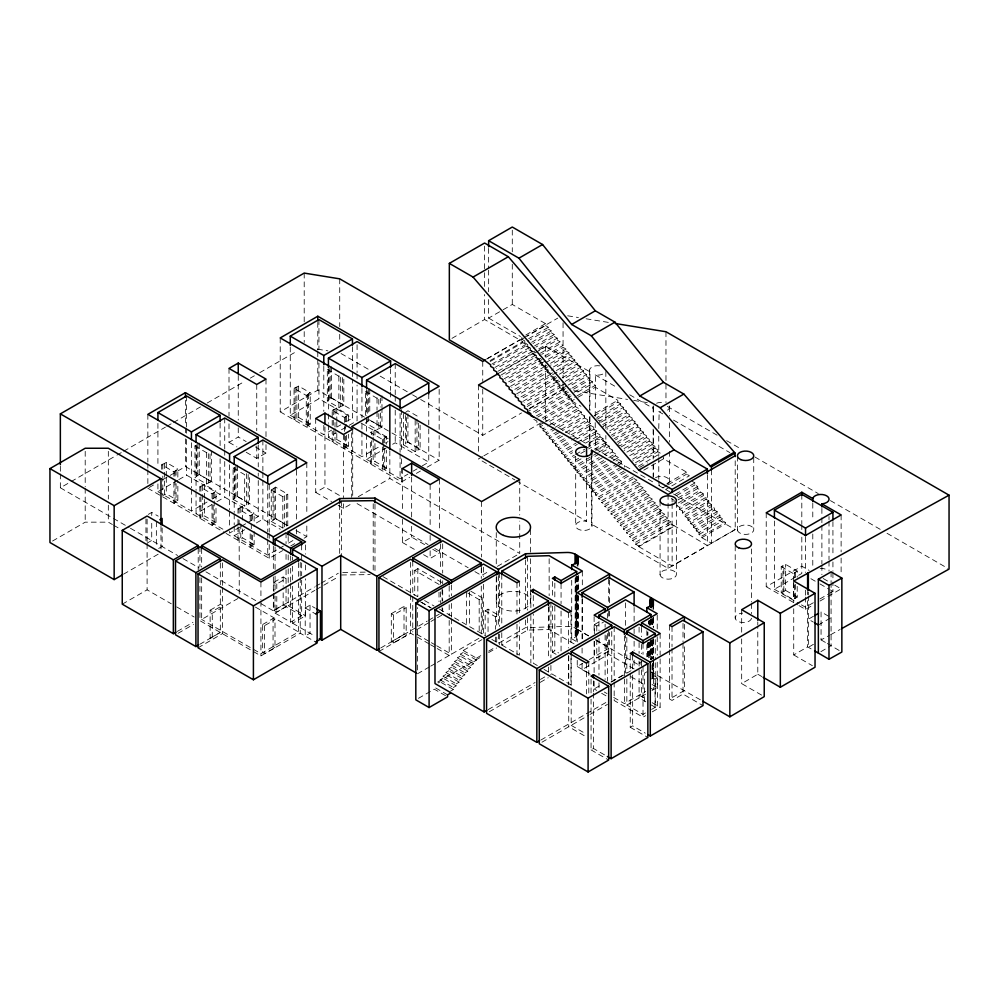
<?xml version="1.0" encoding="UTF-8"?>
<svg xmlns="http://www.w3.org/2000/svg" width="999" height="999" viewBox="0 0 999 999"><rect width="100%" height="100%" fill="white"/><g stroke="black" fill="none" stroke-linecap="round" stroke-linejoin="round"><path stroke-width="0.75" stroke-dasharray="5 3.75" d="M652.235 711.862L660.127 707.304L660.127 656.555M797.202 586.376L797.202 597.102L793.418 599.65L781.23 592.607L781.23 566.57L785.639 564.398L797.202 571.066L797.202 577.197M781.23 592.607L782.929 591.982L782.929 565.958M783.84 591.458L783.84 565.434M782.929 591.982L785.639 590.421L785.639 564.398M653.408 675.961L651.748 679.108M571.703 580.319L571.703 638.761C576.773 638.049 581.256 630.806 575.162 628.084A10.627 6.131 0 0 0 567.182 626.398L525.549 627.647L498.451 643.294L489.348 637.936M161.701 469.268L161.701 464.785L173.901 471.828L177.847 469.168L177.847 482.617M196.753 444.917L194.967 445.941L194.967 477.31L199.263 474.463L211.463 481.506L211.463 451.635M173.901 482.28L173.901 503.196L177.847 500.536L177.847 484.115M306.256 395.404L310.214 392.757L310.214 424.125L306.256 426.773L306.256 395.404L294.056 388.361L294.056 419.73L298.651 417.445L310.214 424.125M199.85 491.283L199.85 486.8L212.038 493.856L215.996 491.196L215.996 500.162M329.108 399.862L329.108 368.494L327.322 369.53L327.322 400.899L331.618 398.039L343.818 405.082L343.818 373.726M234.902 498.301L234.902 466.933L233.104 467.969L233.104 499.338L237.412 496.478L249.613 503.533L249.613 472.165M212.038 504.308L212.038 525.212L215.996 522.564L215.996 506.131M332.205 425.324L332.205 410.389L344.405 417.432L348.351 414.785L348.351 423.738M273.052 488.961L275.562 487.137L287.762 494.18L287.762 525.549L275.562 518.506L271.253 521.366L271.253 489.997L273.052 488.961L273.052 520.329M237.987 513.311L237.987 508.828L250.187 515.871L254.146 513.224L254.146 526.66M381.968 427.11L377.023 429.595L365.472 422.927L369.767 420.067L381.968 427.11L381.968 409.19M344.405 426.398L344.405 448.801L348.351 446.153L348.351 434.203M250.187 533.803L250.187 547.24L254.146 544.592L254.146 528.159M405.407 412.55L407.917 410.726L420.117 417.769M386.501 436.8L374.95 430.132L370.354 432.417L382.542 439.46L386.501 436.8L386.501 444.268M403.608 413.574L403.608 444.942L407.917 442.095L420.117 449.138L420.117 425.237M382.542 446.928L382.542 470.829L386.501 468.169L386.501 450.249M793.418 581.268L793.418 573.613L797.202 571.066M761.575 695.092L741.67 683.616L757.791 674.225L757.791 626.485M60.352 473.938L60.352 487.799L69.78 482.355M71.129 481.568L115.584 455.906M116.933 455.132L122.328 452.01M123.676 451.236L165.434 427.122M166.783 426.348L172.178 423.239M173.514 422.465L200.462 406.905M207.205 403.009L244.917 381.231M250.312 378.122L254.358 375.786M259.74 372.677L297.465 350.899M161.701 464.785L166.296 462.5L177.847 469.168M294.056 388.361L298.651 386.089L310.214 392.757M52.56 541.021L85.202 522.165L108.329 522.165L112.375 524.512M194.967 445.941L206.518 452.622L208.316 451.585L208.316 482.954L206.518 483.991L194.967 477.31M327.322 369.53L338.873 376.198L340.671 375.174L340.671 406.543L338.873 407.567L327.322 400.899M149.201 487.487L154.57 484.39M162.612 479.745L185.427 466.57L287.924 525.749M280.22 337.924L280.22 411.85L317.782 390.159L367.682 418.968M229.008 423.863L229.008 442.345L238.249 437.013L246.179 441.583M157.917 483.941L157.917 491.695L177.46 480.407M178.759 479.657L186.576 475.149L220.105 494.505L220.105 458.803M290.272 346.99L290.272 415.284L318.943 398.726L352.46 418.082L352.46 379.283M162.8 476.098L162.8 495.516L166.296 493.868L177.847 500.536M451.948 338.361L484.59 319.518L484.59 294.543M148.264 514.423L151.723 512.425L158.229 516.171M488.636 299.525L488.636 318.107L501.785 310.527M503.096 309.765L512.287 304.458L545.504 323.639L545.504 325.574L527.11 336.188M199.85 486.8L204.445 484.527L215.996 491.196M332.205 410.389L336.8 408.104L348.351 414.785M365.472 415.459L365.472 391.558L367.257 390.522L367.257 417.407M208.316 482.954L211.463 481.506M340.671 406.543L343.818 405.082M246.179 452.26L256.743 458.366L265.996 453.022L265.996 443.781M365.472 391.558L377.023 398.226L378.821 397.19L378.821 407.654M157.917 491.695L191.433 511.051L207.068 502.022M212.287 499.013L220.105 494.505M290.272 415.284L323.788 434.64L331.618 430.119M336.825 427.11L340.734 424.85M345.941 421.84L352.46 418.082M196.054 491.995L196.054 513.723L211.701 504.695M216.908 501.685L224.725 497.165L258.254 516.52L258.254 477.722M328.421 424.887L328.421 437.3L336.238 432.792M341.446 429.782L347.964 426.024M349.263 425.262L357.08 420.754L357.08 385.052M147.103 543.119L151.723 540.447L151.723 521.765M215.996 522.564L204.445 515.896L199.85 518.169L199.85 497.265M348.351 446.153L336.8 439.473L332.205 441.758L332.205 431.306M525.799 335.015L545.504 323.639M487.062 358.629L519.705 339.91M158.666 548.463L162.138 546.453L162.138 526.211M486.75 359.103L522.902 338.236M524.238 337.462L557.704 318.144M521.853 337.287L521.853 339.223L525.799 336.95M490.147 360.539L522.789 341.683L484.59 319.518M528.733 338.649L548.439 327.26L548.439 329.208L530.044 339.822M490.147 361.538L522.789 342.682L525.886 344.468L525.886 346.016L493.231 364.872M123.526 574.188L158.304 554.108M521.853 339.223L524.787 340.921L524.787 342.857L528.733 340.584M237.987 508.828L242.582 506.543L254.146 513.224M233.104 499.338L244.668 506.006L249.613 503.533M491.933 364.073L525.886 344.468M531.655 342.27L551.373 330.894L551.373 332.829L532.966 343.456M524.787 342.857L527.722 344.555L527.722 346.491L531.655 344.218M495.017 367.407L528.971 347.802L528.971 349.8L496.328 368.656M534.59 345.904L554.295 334.528L554.295 336.463L535.901 347.09M527.722 346.491L530.644 348.176L530.644 350.125L534.59 347.839M498.101 371.191L532.055 351.586L532.055 353.584L499.413 372.44M530.644 350.125L533.578 351.81L537.512 349.538M538.836 348.776L557.23 338.162L557.23 340.097L533.578 353.746L533.578 351.81M271.253 489.997L282.817 496.665L287.762 494.18M499.987 372.602L537.574 350.911M538.911 350.137L545.629 346.253L589.959 371.853L589.959 410.352M501.186 374.975L535.139 355.369L535.139 357.367L502.497 376.223M540.447 353.159L560.152 341.783L560.152 343.731L541.758 354.345M240.01 527.06L229.583 533.079L229.583 528.421M241.308 526.298L246.528 523.289M247.827 522.539L258.254 516.52M328.421 437.3L361.938 456.655L380.182 446.128M385.402 443.119L387.999 441.608M533.578 353.746L536.5 355.444L536.5 357.38L540.447 355.107M504.27 378.758L538.224 359.153L538.224 361.151L505.581 380.007M536.5 357.38L539.435 359.066L543.369 356.793M544.692 356.031L563.086 345.417L560.152 343.731M234.203 526.436L234.203 535.739L244.63 529.72M256.356 522.952L262.874 519.193L280.307 529.258M366.558 434.49L366.558 459.328L386.113 448.039M392.632 444.28L395.229 442.782L428.758 462.137L428.758 426.436M539.435 359.066L539.435 361.014L544.692 357.979M546.003 357.217L563.086 347.352L566.008 349.051L566.008 350.986L542.357 364.635L542.357 362.699L566.008 349.051M122.253 604.183L147.103 589.835L171.304 603.808M315.696 418.481L315.696 492.395L324.95 487.062L342.12 496.978M508.666 381.78L541.308 362.937L541.308 364.935L508.666 383.791M386.501 468.169L374.95 461.501L370.354 463.786L370.354 439.885M237.987 526.76L237.987 540.197L242.582 537.912L254.146 544.592M510.452 386.326L544.405 366.72L544.405 368.718L511.75 387.575M542.357 364.635L545.292 366.333L549.238 364.061M550.549 363.299L568.943 352.672L568.943 354.62L550.549 365.234M545.292 366.333L545.292 368.269L549.238 365.996M553.471 366.933L571.865 356.306L571.865 358.241L554.795 368.107M514.835 389.348L547.489 370.504L547.489 372.502L514.835 391.358M545.292 368.269L548.214 369.967L548.214 371.903L553.471 368.868M271.253 521.366L282.817 528.034L286.313 526.386L286.313 495.017M403.608 444.942L415.172 451.623L420.117 449.138M548.214 371.903L551.148 373.589L555.094 371.316M556.406 370.554L574.8 359.94L574.8 361.875L551.148 375.537L551.148 373.589M516.62 393.893L550.574 374.288L550.574 376.286L517.932 395.142M551.148 375.537L554.083 377.222L558.016 374.95M559.34 374.188L577.734 363.561L577.734 365.509L560.651 375.374M521.016 396.915L553.658 378.072L553.658 380.082L521.016 398.926M554.083 377.222L554.083 379.158L559.34 376.123M554.083 379.158L557.005 380.856L560.951 378.571M562.262 377.822L580.656 367.195L580.656 369.131L563.573 378.996M522.789 401.461L556.743 381.855L556.743 383.866L524.1 402.709M358.266 496.703L389.835 478.471L519.73 553.471L519.73 521.128M557.005 380.856L557.005 382.792L562.262 379.757M338.162 505.369L343.444 508.416L352.697 503.084M527.185 406.493L559.827 387.649L559.939 384.478L563.873 382.205M565.197 381.443L583.591 370.829L583.591 372.764L566.508 382.629M527.185 404.495L559.827 385.639L556.743 383.866M234.203 535.739L267.732 555.094L278.159 549.075M279.458 548.326L283.366 546.066M288.574 543.056L293.793 540.047M366.558 459.328L400.087 478.683L407.904 474.163M413.124 471.153L417.033 468.906M422.24 465.896L428.758 462.137M565.197 383.391L559.939 386.426L562.862 388.112L566.808 385.839M568.119 385.077L586.513 374.463L586.513 376.398L570.754 385.502M226.074 533.429L269.231 558.341L282.655 550.586M290.697 545.941L294.73 543.618M304.121 538.199L306.805 536.65L306.805 524.325M280.22 411.85L401.586 481.918L409.64 477.272M416.346 473.401L420.379 471.078M427.085 467.207L439.16 460.227L439.16 435.589M420.666 399.5L482.742 435.339L521.553 412.924M529.595 408.291L563.061 388.973L566.133 389.46M528.971 409.028L562.924 389.423L562.924 391.433L528.971 411.026M562.862 388.112L562.862 390.047L565.496 388.536M562.862 390.047L565.796 391.745L571.053 388.711M572.365 387.949L589.447 378.084L589.447 380.032L572.365 389.885M533.354 412.063L566.008 393.206L566.008 395.217L533.354 414.061M565.796 391.745L565.796 393.681L571.053 390.646M565.796 393.681L568.718 395.379L572.664 393.094M573.975 392.345L592.37 381.718L592.37 383.653L575.299 393.519M536.451 415.846L573.975 394.28M537.749 417.095L569.093 399.001L572.177 400.774L572.177 402.784L543.444 419.368M568.718 395.379L568.718 397.315L571.653 399.001L575.599 396.728M576.91 395.966L595.304 385.352L592.37 383.653M571.653 399.001L571.653 400.949L576.91 397.914M578.221 397.152L595.304 387.287L617.807 400.287L617.807 402.172L594.155 415.834L594.155 413.936L617.807 400.287M542.145 418.119L572.177 400.774M210.127 610.202L220.329 604.32L222.477 605.556L212.275 611.45L210.127 610.202L210.127 638.236L212.275 639.472L212.275 611.45M177.273 631.418L192.969 622.352M482.542 456.605L478.509 458.928L514.985 479.982M483.878 455.831L542.944 421.728M201.661 577.859L201.661 619.442L237.899 598.526M178.072 633.304L193.506 624.387M533.828 419.355L536.925 421.128L536.925 423.139L540.009 424.912L543.931 422.652M545.229 421.903L575.262 404.558L575.262 406.568L547.839 422.402M540.009 424.912L540.009 426.923L542.619 425.412M273.913 582.292L283.167 576.96L286.051 578.621L276.798 583.965L273.913 582.292L273.913 591.633M540.009 426.923L543.094 428.696L548.314 425.686M549.625 424.937L578.346 408.341L578.346 410.352L553.546 424.675M543.094 428.696L543.094 430.706L547.015 428.446M543.094 430.706L546.178 432.492L554.02 427.959M555.319 427.21L581.43 412.125L581.43 414.135L556.63 428.459M546.178 432.492L546.178 434.49L555.319 429.208M546.178 434.49L549.263 436.276L559.715 430.244M561.013 429.483L584.527 415.921L584.527 417.919L562.325 430.731M549.263 436.276L549.263 438.274L561.013 431.493M549.263 438.274L552.347 440.059L560.189 435.527M565.409 432.517L587.612 419.705L587.612 421.703L566.72 433.766M210.127 638.236L220.329 632.355M199.75 644.33L220.329 632.454L220.329 586.251M552.347 440.059L552.347 442.058L565.409 434.515M198.039 647.802L222.477 633.591M598.326 418.606L620.666 405.719L620.666 403.821L597.015 417.482L597.015 419.368M552.347 442.058L555.444 443.843L565.884 437.812M571.103 434.79L590.696 423.489L590.696 425.487L572.415 436.039M555.444 443.843L555.444 445.841L571.103 436.788M597.964 419.917L599.875 421.016L623.526 407.367L623.526 409.253L601.186 422.152M273.913 593.194L273.913 610.327L283.167 604.982L283.167 587.862M261.201 603.758L273.339 610.764L314.46 587.025M315.784 586.251L319.767 583.953M321.091 583.191L338.336 573.226M555.444 445.841L558.528 447.627L570.279 440.834M571.578 440.084L593.781 427.272L593.781 429.27L576.81 439.073M273.913 610.327L276.798 611.987L286.051 606.655M275.075 596.153L275.075 613.099L286.051 606.755L286.051 586.413M558.528 447.627L558.528 449.625L571.578 442.082M288.199 588.823L288.199 605.756L314.86 590.359M316.196 589.597L338.861 576.51M602.722 424.55L626.373 410.901L626.373 412.787L602.722 426.448L605.581 428.096L629.233 414.435L629.233 416.333L606.893 429.233M402.397 519.355L402.397 542.457L411.65 537.112L426.173 545.504M558.528 449.625L561.613 451.411L575.973 443.119M577.285 442.357L596.865 431.056L596.865 433.054L578.583 443.606M262.662 624.512L273.064 618.506L275 619.63L275 647.664L264.598 653.671L262.662 652.547L262.662 624.512L264.598 625.636L275 619.63M561.613 451.411L561.613 453.409L577.285 444.368M561.613 453.409L564.697 455.194L572.527 450.661M585.589 443.131L599.949 434.84L599.949 436.838L586.9 444.38M609.752 430.881L632.092 417.982L632.092 419.867L609.752 432.767M564.697 455.194L564.697 457.192L572.527 452.672M310.04 605.169L310.04 633.191L305.219 635.976L305.219 607.954L310.04 605.169L315.247 608.166M564.697 457.192L567.782 458.978L574.313 455.207M575.624 454.458L584.765 449.175M586.063 448.426L603.046 438.623L603.046 440.621L588.673 448.913M611.301 435.177L634.952 421.516L634.952 423.414L612.612 436.301M567.782 458.978L567.782 460.976L575.624 456.456M580.844 453.434L587.375 449.675M275.075 613.099L290.672 622.102L301.661 615.771L301.661 577.272M292.62 586.276L292.62 623.226L305.544 615.771L305.544 578.808M567.782 460.976L570.866 462.762L578.708 458.241M594.38 449.188L606.131 442.407L606.131 444.405L595.679 450.437M614.148 438.711L637.799 425.062L637.799 426.948L615.471 439.847M570.866 462.762L570.866 464.76L582.629 457.979M570.866 464.76L573.963 466.545L597.464 452.972M598.763 452.222L609.215 446.191L609.215 448.189L600.074 453.471M617.007 442.257L640.659 428.596L640.659 430.494L618.319 443.381M573.963 466.545L573.963 468.543L598.763 454.22M573.963 468.543L577.047 470.329L599.238 457.517M604.47 454.495L612.3 449.975L612.3 451.973L605.769 455.744M621.178 446.928L643.518 434.028L643.518 432.142L619.867 445.791L617.007 444.143M298.489 582.679L298.489 631.955L260.926 653.646L201.661 619.442M577.047 470.329L577.047 472.327L604.47 456.493M199.937 577.559L199.937 620.679L260.926 655.893L300.224 633.204L315.622 641.982M423.539 554.657L430.144 558.466L439.385 553.134L439.385 545.429M624.038 448.576L646.365 435.676L646.365 437.574L624.038 450.462M577.047 472.327L580.132 474.113L603.633 460.539M608.853 457.53L615.384 453.758L615.384 455.756L611.475 458.017M414.735 570.404L417.832 568.618L442.107 582.629L439.011 584.415L414.735 570.404L414.735 595.317M580.132 474.113L580.132 476.111L606.243 461.038M626.885 452.11L649.225 439.223L649.225 441.108L628.209 453.246M580.132 476.111L583.216 477.897L611.95 461.313M613.249 460.551L618.468 457.542L618.468 459.54L621.565 461.326L621.565 463.324L624.65 465.109L624.65 467.107M583.216 477.897L583.216 479.895L610.639 464.06M615.859 461.051L618.468 459.54M629.745 455.656L652.085 442.757L652.085 444.642L631.056 456.78M583.216 479.895L586.301 481.68L616.333 464.335M617.644 463.586L621.565 461.326M586.301 481.68L586.301 483.678L617.644 465.584M618.943 464.835L621.565 463.324M632.604 459.19L654.932 446.291L654.932 448.189L632.604 461.088M586.301 483.678L589.385 485.464L622.04 466.62M589.385 485.464L589.385 487.462L623.339 467.869M635.451 462.737L657.792 449.837L657.792 451.723L635.451 464.622M589.385 487.462L592.482 489.248L626.423 469.642M592.482 489.248L592.482 491.246L627.734 470.891M638.311 466.271L660.651 453.371L657.792 451.723M639.622 467.407L647.514 462.849M592.482 491.246L595.566 493.031L630.819 472.677M595.566 493.031L595.566 495.029L630.819 474.675M391.308 613.711L404.021 606.381L406.181 607.617L406.181 635.651L393.456 642.994L391.308 641.745L391.308 613.711L393.456 614.959L406.181 607.617M643.793 470.179L663.511 458.803L686.625 472.152L686.625 474.138L689.397 475.749L671.003 486.363M598.651 496.815L633.903 476.461L633.903 478.459L598.651 498.813L598.651 496.815L595.566 495.029M601.735 500.599L636.987 480.244L636.987 482.242L601.735 502.597L601.735 500.599L598.651 498.813M474.887 571.628L481.58 575.486L489.473 570.928M497.365 566.383L519.73 553.471M604.82 504.383L640.084 484.028L640.084 486.026L604.82 506.381L604.82 504.383L601.735 502.597M607.904 508.166L643.169 487.812L643.169 489.81L607.904 510.177L607.904 508.166L604.82 506.381M610.988 511.95L646.253 491.595L646.253 493.593L610.988 513.961L610.988 511.95L607.904 510.177M391.308 641.745L404.021 634.402L406.181 635.651M380.794 647.926L427.26 621.091M428.583 620.329L439.21 614.198M666.92 483.528L686.625 472.152M378.946 651.473L410.601 633.204L415.921 636.276M416.658 629.695L429.67 622.19M430.969 621.44L436.176 618.431M437.475 617.682L442.682 614.672M614.085 515.734L649.338 495.379L649.338 497.39L614.085 517.744L614.085 515.734L610.988 513.961M666.92 485.526L662.974 487.799L662.974 485.814M668.231 484.765L686.625 474.138M669.692 487.125L665.746 489.398L665.746 491.396M617.17 519.517L652.422 499.163L652.422 501.173L617.17 521.528L617.17 519.517L614.085 517.744M467.732 592.994L479.183 599.6L482.28 597.814L482.28 633.853M620.254 523.301L655.506 502.947L655.506 504.957L620.254 525.312L620.254 523.301L617.17 521.528M675.237 494.305L694.942 482.929L694.942 484.915L697.727 486.525L697.727 488.511L700.499 490.109L700.499 492.095L703.271 493.706L703.271 495.691L706.043 497.29L706.043 499.288L682.392 512.937L682.392 510.951L706.043 497.29M676.548 495.541L694.942 484.915M623.339 527.085L658.591 506.73L658.591 508.741L623.339 529.095L623.339 527.085L620.254 525.312M678.009 497.902L697.727 486.525M485.164 610.826L488.049 609.153L498.451 615.159L495.566 616.833L485.164 610.826L485.164 635.739M678.009 499.887L697.727 488.511M626.423 530.869L661.688 510.514L661.688 512.524L626.423 532.879L626.423 530.869L623.339 529.095M678.159 503.009L700.499 490.109M700.499 492.095L676.847 505.756L679.62 507.355L703.271 493.706M629.507 534.652L664.772 514.298L664.772 516.308L629.507 536.663L629.507 534.652L626.423 532.879M679.62 507.355L679.62 509.353L703.271 495.691M632.604 538.436L667.856 518.081L667.856 520.092L632.604 540.447L632.604 538.436L629.507 536.663M635.689 542.22L670.941 521.865L670.941 523.876L635.689 544.23L635.689 542.22L632.604 540.447M685.164 514.535L708.815 500.886L708.815 502.872L685.164 516.533L685.164 514.535L682.392 512.937M429.408 666.907L417.545 673.763L417.545 607.542M430.731 666.146L436.001 663.099M437.325 662.337L449.188 655.481L449.188 616.982M436.713 645.779L451.361 654.233L481.281 636.962M635.689 544.23L638.773 546.016L674.025 525.649L707.379 545.579L707.379 473.776M685.164 516.533L687.936 518.131L711.588 504.483L711.588 506.468L714.372 508.066L714.372 510.052L690.721 523.713L690.721 521.728L714.372 508.066M638.773 546.016L638.773 546.678L674.025 526.323M687.936 518.131L687.936 520.117L711.588 506.468M463.199 650.474L476.486 658.141L476.486 660.139L463.199 652.472L463.199 650.474L481.918 639.66M460.314 654.145L473.601 661.813L473.601 663.811L460.314 656.143L460.314 654.145L463.199 652.472M457.417 657.817L470.704 665.484L470.704 667.482L457.417 659.815L457.417 657.817L460.314 656.143M454.533 661.488L467.819 669.155L467.819 671.153L454.533 663.486L454.533 661.488L457.417 659.815M451.635 665.159L464.922 672.827L464.922 674.824L451.635 667.157L451.635 665.159L454.533 663.486M690.721 523.713L693.493 525.312L717.145 511.663L717.145 513.648L719.917 515.247L719.917 517.245L722.689 518.843L722.689 520.829L725.461 522.44L725.461 524.038L701.81 537.687L701.81 536.088L699.038 534.49L699.038 532.492L722.689 518.843M693.493 525.312L693.493 527.31L717.145 513.648M448.751 668.818L462.038 676.498L462.038 678.496L448.751 670.829L448.751 668.818L451.635 667.157M445.866 672.489L459.14 680.169L459.14 682.167L445.866 674.5L445.866 672.489L448.751 670.829M693.493 527.31L696.266 528.908L719.917 515.247M442.969 676.161L456.256 683.84L456.256 685.838L442.969 678.171L442.969 676.161L445.866 674.5M696.266 528.908L696.266 530.894L719.917 517.245M476.486 658.141L481.88 655.019M488.623 651.136L495.367 647.24M440.084 679.832L453.371 687.499L453.371 689.51L440.084 681.842L440.084 679.832L442.969 678.171M437.674 682.017L481.918 656.468M488.623 652.597L496.665 647.964M501.773 632.704L501.773 645.004L527.547 630.132L549.15 629.482L576.66 645.366M473.601 661.813L476.486 660.139M438.149 682.954L440.084 681.842M470.704 665.484L473.601 663.811M699.038 534.49L722.689 520.829M467.819 669.155L470.704 667.482M418.456 698.326L434.303 689.185L447.589 696.852M464.922 672.827L467.819 671.153M701.81 536.088L725.461 522.44M462.038 676.498L464.922 674.824M459.14 680.169L462.038 678.496M456.256 683.84L459.14 682.167M453.371 687.499L456.256 685.838M450.474 691.171L453.371 689.51M638.773 546.678L672.127 565.933L707.379 545.579M701.81 537.687L711.425 543.244L735.077 529.595M591.508 456.406L591.508 524.163L668.081 568.369L735.202 529.62L735.202 455.706M594.355 633.766L594.355 624.612L600.961 620.791M594.355 624.612L596.778 626.011L603.396 622.19M552.385 606.043L552.385 652.172L554.82 650.774L558.566 652.934M488.149 709.615L535.077 682.517M540.447 679.42L545.804 676.323M489.235 711.788L534.827 685.476M540.184 682.379L548.239 677.734M577.247 660.364L577.247 666.52L582.617 663.423M589.335 659.54L609.49 647.901L609.49 632.517M594.355 641.383L594.355 656.643L596.778 658.041L608.691 651.173L606.256 649.775L606.256 632.991M582.092 663.448L582.092 669.605L608.691 654.258L634.115 668.943L634.115 658.166M766.221 512.799L766.221 586.713L801.81 566.171L809.128 570.392M594.118 681.256L594.118 688.948L601.435 684.715M641.745 661.588L639.098 663.124L641.508 664.522M648.351 657.779L650.998 656.243L653.421 657.642L650.774 659.178M610.938 682.042L625.561 673.601L625.561 635.152M611.513 681.98L634.115 668.943M774.412 520.991L774.412 589.285L801.81 573.463L801.81 532.292M647.065 671.728L644.63 673.126L644.63 701.161L647.065 699.762M540.859 740.059L584.989 714.572M586.338 713.798L606.393 702.21M541.945 742.22L568.743 726.748L586.376 736.925M571.178 691.52L571.178 725.349L588.648 715.272M589.984 714.485L607.454 704.407M655.044 679.133L657.467 677.734L657.467 705.769L655.044 707.167L655.044 679.133L652.434 677.634M613.698 697.452L624.412 703.633L645.704 691.333M626.835 678.883L626.835 705.032L639.085 697.951L645.829 701.847M645.479 694.268L641.508 696.553L641.508 661.438M651.997 690.509L657.23 687.474L657.23 661.338M813.361 602.722L805.531 607.242L800.336 604.258M819.879 598.963L829.02 593.681M830.319 592.931L832.929 591.42L832.929 582.117M798.975 605.619L805.531 609.402L813.436 604.845M820.029 601.036L826.623 597.227M827.934 596.465L839.797 589.622M645.466 712.961L643.019 714.372L626.835 705.032M651.598 709.415L655.269 707.304L655.269 661.163M669.592 649.825L669.592 699.038L684.402 690.484L684.402 645.878M813.436 616.283L808.353 619.218L813.361 622.115M614.173 682.067L614.173 700.524L643.019 717.182L645.654 715.659M669.592 699.038L672.015 700.436L683.016 694.08L702.996 705.619M591.058 699.15L591.058 749.899L593.481 748.501L606.081 755.768M630.232 673.463L630.232 727.284L632.654 725.873L645.254 733.154M818.356 624.999L831.081 617.657M793.73 608.728L793.73 654.932L807.604 646.915L813.361 650.137M813.436 644.318L808.353 647.352L808.353 596.54M820.903 651.673L831.081 645.691L831.081 584.19M828.571 616.221L821.066 611.875L821.066 639.909L829.232 635.489M830.594 634.727L840.122 629.457M342.732 572.427L365.771 572.127M341.521 574.974L370.192 574.6M567.669 315.796L578.421 317.545M586.101 318.781L609.14 322.527M317.52 349.163L327.884 350.849M573.813 390.709L627.572 399.425M633.716 400.424L647.539 402.672M595.192 416.458L595.591 374.962A8.179 4.72 0 0 0 604.407 373.114M658.766 428.521L659.165 411.663A8.179 4.72 0 0 0 660.576 411.813M595.192 422.614L595.591 448.876A8.179 4.72 0 0 0 605.844 444.73L605.844 435.489M658.766 480.881L659.165 485.589A8.179 4.72 0 0 0 660.576 485.726M586.563 458.179L586.563 521.316L585.951 521.178A8.179 4.72 0 0 0 575.686 525.324A8.179 4.72 0 0 0 584.552 530.444A8.179 4.72 0 0 0 591.733 524.525L591.508 524.163M650.299 671.465L700.436 699.837M545.504 325.574L548.439 327.26M548.439 329.208L551.373 330.894M551.373 332.829L554.295 334.528M554.295 336.463L557.23 338.162M557.23 340.097L560.152 341.783M667.32 406.431L717.195 435.227M726.623 440.684L741.458 449.238M754.932 457.018L818.293 493.606M830.419 500.611L881.655 530.182M887.037 533.291L947.701 568.319M566.008 350.986L568.943 352.672M568.943 354.62L571.865 356.306M571.865 358.241L574.8 359.94M574.8 361.875L577.734 363.561M595.192 374.875L617.732 387.887M629.67 394.78L653.533 408.566L653.533 422.415M658.766 411.588L662.787 413.911M673.513 420.092L729.832 452.609M577.734 365.509L580.656 367.195M580.656 369.131L583.591 370.829M488.636 318.107L520.529 336.526M583.591 372.764L586.513 374.463M586.513 376.398L589.447 378.084M589.447 380.032L592.37 381.718M525.886 346.016L528.971 347.802M528.971 349.8L532.055 351.586M617.807 402.172L620.666 403.821M532.055 353.584L535.139 355.369M620.666 405.719L623.526 407.367M535.139 357.367L538.224 359.153M623.526 409.253L626.373 410.901M539.435 361.014L542.357 362.699M538.224 361.151L541.308 362.937M626.373 412.787L629.233 414.435M541.308 364.935L544.405 366.72M629.233 416.333L632.092 417.982M544.405 368.718L547.489 370.504M632.092 419.867L634.952 421.516M547.489 372.502L550.574 374.288M634.952 423.414L637.799 425.062M550.574 376.286L553.658 378.072M637.799 426.948L640.659 428.596M553.658 380.082L556.743 381.855M640.659 430.494L643.518 432.142M557.005 382.792L559.939 384.478M643.518 434.028L646.365 435.676M559.827 387.649L562.924 389.423M646.365 437.574L649.225 439.223M649.225 441.108L652.085 442.757M562.924 391.433L566.008 393.206M652.085 444.642L654.932 446.291M566.008 395.217L569.093 396.99L569.093 399.001M654.932 448.189L657.792 449.837M571.653 400.949L580.918 406.293M572.177 402.784L575.262 404.558M575.262 406.568L578.346 408.341M578.346 410.352L581.43 412.125M581.43 414.135L584.527 415.921M584.527 417.919L587.612 419.705M692.17 481.331L694.942 482.929M587.612 421.703L590.696 423.489M590.696 425.487L593.781 427.272M593.781 429.27L596.865 431.056M596.865 433.054L599.949 434.84M599.949 436.838L603.046 438.623M706.043 499.288L708.815 500.886M603.046 440.621L606.131 442.407M708.815 502.872L711.588 504.483M606.131 444.405L609.215 446.191M609.215 448.189L612.3 449.975M714.372 510.052L717.145 511.663M612.3 451.973L615.384 453.758M615.384 455.756L618.468 457.542M823.176 578.496L829.582 582.192M834.714 585.152L839.834 588.111M589.959 416.508L589.959 445.766L545.629 420.179L545.629 364.735M595.192 448.788L653.383 482.242M658.766 485.502L672.177 493.244M673.513 494.018L735.202 529.62M810.888 578.696L818.668 583.191M819.967 583.94L829.045 589.173M830.344 589.922L832.929 591.42M671.291 498.576L674.075 500.174L674.075 502.16M633.903 478.459L636.987 480.244M636.987 482.242L640.084 484.028M781.23 566.57L793.418 573.613M640.084 486.026L643.169 487.812M679.62 509.353L682.392 510.951M643.169 489.81L646.253 491.595M646.253 493.593L649.338 495.379M649.338 497.39L652.422 499.163M687.936 520.117L690.721 521.728M652.422 501.173L655.506 502.947M655.506 504.957L658.591 506.73M658.591 508.741L661.688 510.514M696.266 530.894L699.038 532.492M661.688 512.524L664.772 514.298M664.772 516.308L667.856 518.081M667.856 520.092L670.941 521.865M670.941 523.876L674.025 525.649M785.639 590.421L797.202 597.102M774.412 589.285L799.038 603.508M766.221 586.713L797.664 604.87M341.071 353.546L369.405 369.905M380.194 376.136L411.226 394.056M412.575 394.83L419.318 398.726M821.066 639.909L826.073 642.807M827.322 643.518L839.16 650.461M516.333 480.756L586.563 521.316M793.73 654.932L812.374 665.696M369.031 419.742L390.609 432.205M391.958 432.979L439.16 460.227M361.114 423.077L390.609 440.109M757.791 674.225L761.762 676.523M588.374 635.701L575.162 628.084L588.586 635.926M596.291 640.284L609.49 647.901M595.292 639.81L639.572 665.371M357.055 503.596L428.022 544.567M434.715 548.426L468.194 567.757M652.26 674.725L657.467 677.734M255.432 446.928L265.996 453.022M432.779 549.325L439.385 553.134M652.035 684.477L657.23 687.474M571.703 638.761L577.01 641.833M229.008 442.345L236.938 446.928M315.696 492.395L331.556 501.548M402.397 542.457L416.933 550.849M630.918 676.685L645.641 685.189M650.998 688.286L653.421 689.685L653.383 659.377M470.829 591.208L482.28 597.814M639.098 695.154L645.504 698.85M652.147 702.697L660.127 707.304M651.223 704.957L655.269 707.304M552.385 652.172L556.106 654.32M577.247 666.52L590.509 674.175M233.104 467.969L244.668 474.65L244.668 506.006M582.092 669.605L590.134 674.238M604.333 692.032L607.005 693.581M594.118 688.948L596.64 690.396M601.673 693.306L606.705 696.216M501.773 645.004L519.405 655.182L519.405 622.889M537.325 665.534L533.291 663.199L533.291 613.985M544.055 669.417L570.966 684.952L570.966 657.28M383.029 576.66L417.932 596.803M424.575 600.536L434.016 605.981M439.41 609.103L485.027 635.539M421.478 602.322L430.919 607.779M420.342 601.773L431.106 607.991M296.016 530.419L306.805 536.65M630.232 727.284L647.864 737.462M416.745 634.253L430.057 641.945M431.393 642.707L435.389 645.017M571.178 725.349L586.288 734.078M417.245 637.037L429.233 643.955M430.557 644.73L435.889 647.802M437.212 648.563L449.188 655.481M196.054 513.723L222.877 529.208M147.852 488.261L161.338 496.053M162.687 496.828L224.725 532.642M591.058 749.899L608.678 760.077M305.219 607.954L315.622 613.96M447.589 694.842L434.303 687.175L434.303 689.185M288.199 605.756L305.544 615.771M283.167 604.982L301.661 615.771M60.352 487.799L129.096 527.484M130.444 528.271L177.622 555.506M183.017 558.616L199.201 567.956M205.931 571.853L259.852 602.984M292.62 623.226L315.309 636.326M113.724 525.287L120.479 529.183M255.394 607.08L298.489 631.955M275 647.664L273.064 646.54L273.064 618.506M176.686 606.917L194.168 617.007M651.748 672.502L653.408 675.636M653.533 408.566L653.383 408.329A8.179 4.72 0 0 1 653.383 405.881M589.959 371.853L589.81 371.628A8.179 4.72 0 0 1 599.825 365.846M589.959 445.766L589.81 445.542A8.179 4.72 0 0 1 596.99 439.622A8.179 4.72 0 0 1 605.844 444.73M841.121 514.935L841.121 551.898M841.121 558.054L841.121 574.999M832.929 521.578L832.929 555.731M832.929 561.938L832.929 571.253M832.929 572.802L832.929 580.556M831.081 571.878L831.081 582.654M829.008 516.52L829.008 519.605M829.008 521.141L829.008 559.64M829.008 561.176L829.008 571.141M821.89 508.466L821.89 516.158M821.89 517.694L821.89 523.863M821.89 525.399L821.89 563.898M821.89 565.434L821.89 574.675M812.786 503.196L812.786 520.142M812.786 534.003L812.786 567.882M808.353 591.92L808.353 594.992M807.604 591.483L807.604 594.567M807.604 600.724L807.604 646.915M805.531 537.025L805.531 572.452M805.531 590.172L805.531 596.378M805.531 597.09L805.531 609.402M801.81 494.305L801.81 523.788M801.81 524.587L801.81 530.744M795.404 572.102L795.404 578.234M795.404 584.353L795.404 598.139M794.492 572.627L794.492 578.758M794.492 584.877L794.492 598.663M793.73 582.554L793.73 602.572M793.418 582.804L793.418 599.65M757.791 621.865L757.791 624.949M753.733 457.729L753.733 530.107A8.179 4.72 0 0 1 740.896 533.566A8.179 4.72 0 0 1 742.132 525.424A8.179 4.72 0 0 1 753.733 530.107M751.498 548.951L751.498 602.035M751.498 603.571L751.498 613.636M741.67 609.69L741.67 632.792M741.67 638.948L741.67 683.616M737.449 456.193L737.449 530.107M735.214 545.879L735.214 618.256M711.425 469.867L711.425 543.244M684.402 624.35L684.402 639.735M683.016 623.351L683.016 641.795M683.016 643.331L683.016 694.08M676.36 502.497L676.36 574.875A8.179 4.72 0 0 1 663.523 578.321A8.179 4.72 0 0 1 664.76 570.179A8.179 4.72 0 0 1 676.36 574.875M672.127 498.813L672.127 501.935M672.127 503.496L672.127 565.933M672.015 626.623L672.015 646.615M672.015 648.151L672.015 700.436M669.592 625.224L669.592 648.289M669.43 406.693L669.43 415.934M669.43 422.914L669.43 442.12M669.43 451.361L669.43 481.443M668.081 494.455L668.081 568.369M665.971 331.743L665.971 382.555M665.971 384.103L665.971 402.572M663.511 456.918L663.511 458.803M660.127 633.478L660.127 655.019M660.077 500.949L660.077 574.875M658.766 436.226L658.766 456.243M658.766 457.779L658.766 479.345M657.23 615.197L657.23 629.045M657.23 636.725L657.23 655.182M655.269 639.635L655.269 659.627M653.533 430.119L653.533 457.842M653.533 463.998L653.533 476.323M653.321 604.358L653.321 608.965M653.408 617.532L653.383 627.634M653.408 638.723L653.408 658.716M653.146 406.693L653.146 422.102M653.146 429.083L653.146 459.053M653.146 464.498L653.146 477.534M653.221 604.682L653.096 609.615M653.096 617.419L653.221 626.972M653.096 638.836L653.096 658.828M653.221 659.265L653.096 677.285M652.946 618.643L652.946 626.848M652.946 640.172L652.946 658.616M652.946 663.761L652.946 677.597M652.759 619.48L652.759 627.547M652.759 639.847L652.759 658.304M652.759 664.073L652.759 677.921M652.547 619.555L652.547 627.472M652.547 641.083L652.547 658.229M652.547 664.148L652.547 678.221M652.31 619.255L652.31 626.935M652.31 640.084L652.31 658.528M652.31 663.848L652.31 678.521M652.035 618.843L652.035 626.648M652.035 640.371L652.035 658.828M652.035 664.984L652.035 678.821M651.748 618.668L651.748 626.361M651.748 640.197L651.748 659.115M651.423 619.405L651.423 626.086M651.423 639.922L651.423 659.914M650.998 619.08L651.073 625.824M650.998 640.609L651.073 659.652M650.699 619.417L650.699 626.073M650.699 639.909L650.699 659.902M650.299 620.167L650.299 626.311M650.299 641.695L650.299 659.165M649.862 620.404L649.862 625.012M649.862 641.932L649.862 658.841M649.412 620.629L649.412 625.237M649.412 642.157L649.412 659.065M648.925 620.829L648.925 623.913M648.925 642.357L648.925 657.742M648.426 621.028L648.426 624.1M648.426 642.557L648.426 657.929M647.914 631.967L647.914 635.039M647.914 642.732L647.914 658.104M647.377 632.117L647.377 635.202M647.377 642.881L647.377 658.266M646.84 630.731L646.84 635.339M646.84 644.567L646.84 656.867M643.019 643.356L643.019 654.395M643.019 666.433L643.019 717.182M641.508 627.384L641.508 636.675M641.508 644.405L641.508 653.696M639.085 627.222L639.085 634.902M639.085 642.594L639.085 653.358M639.085 661.051L639.085 697.951M634.115 607.417L634.115 621.266M634.115 628.945L634.115 633.566M634.115 641.258L634.115 650.486M632.654 655.144L632.654 668.98M632.654 675.137L632.654 725.873M630.232 655.007L630.232 671.915M626.835 637.362L626.835 672.739M625.561 602.859L625.561 627.459M624.412 635.963L624.412 677.484M624.412 679.033L624.412 703.633M614.173 626.71L614.173 680.531M611.75 631.455L611.75 682.205M609.49 580.244L609.49 603.309M609.49 610.988L609.49 618.681M608.691 578.896L608.691 605.044M608.691 611.188L608.691 618.881M608.691 631.181L608.691 654.258M607.529 613.536L607.529 618.156M607.529 633.541L607.529 681.206M605.844 371.528L605.844 428.509M605.107 624.175L605.107 627.247M605.107 634.939L605.107 679.532M599.875 421.016L599.875 422.902M598.975 621.278L598.975 630.506M598.975 638.199L598.975 675.099M598.975 682.792L598.975 688.948M596.778 626.011L596.778 632.117M596.778 639.735L596.778 658.041M594.118 616.67L594.118 633.591M594.118 641.271L594.118 673.563M593.481 680.831L593.481 691.595M593.481 693.131L593.481 748.501M591.982 452.235L591.982 526.148M591.058 679.158L591.058 692.994M589.56 369.992L589.56 410.027M589.56 417.008L589.56 444.73M588.798 661.713L588.798 695.541M586.376 663.111L586.376 693.868M582.33 571.078L582.33 586.463M582.33 598.763L582.33 638.748M582.092 598.863L582.092 638.848M582.092 648.076L582.092 655.769M578.184 559.403L578.259 567.432M578.259 575.124L578.184 590.159M578.184 596.253L578.184 633.216M578.071 561.338L577.909 566.346M578.071 576.723L578.071 589.697M578.071 595.167L577.909 634.003M577.709 576.623L577.709 589.797M577.709 595.079L577.709 634.39M577.472 560.951L577.472 565.571M577.472 576.248L577.472 590.172M577.472 596.241L577.472 634.765M577.185 561.313L577.185 565.933M577.185 576.698L577.185 589.722M577.185 595.154L577.247 641.92M576.848 577.047L576.848 635.489M576.66 576.161L576.66 590.009M576.66 591.545L576.66 643.831M576.485 576.723L576.485 635.826M576.086 576.186L576.086 590.234M576.086 591.558L576.086 636.151M575.686 456.855L575.686 526.148M575.636 577.622L575.636 636.463M575.162 578.321L575.162 636.763M571.178 654.607L571.178 685.364M570.966 611.138L570.966 644.979M568.743 656.018L568.743 683.691M568.743 689.847L568.743 726.748M568.543 612.549L568.543 647.914M568.543 655.606L568.543 684.827M563.061 322.752L563.061 378.184M563.061 384.353L563.061 388.973M561.063 583.641L561.063 603.633M561.063 611.038L561.063 652.559M554.82 583.104L554.82 600.024M554.82 606.181L554.82 650.774M552.385 581.43L552.385 598.351M550.911 602.372L550.911 657.729M550.911 665.421L550.911 674.65M549.15 558.741L549.15 595.641M549.15 606.418L549.15 629.482M548.488 607.117L548.488 659.402M548.488 667.095L548.488 673.239M545.629 346.253L545.629 357.043M533.291 595.541L533.291 606.306M530.856 593.868L530.856 607.704M530.856 615.396L530.856 663.061M530.469 529.67L530.469 552.584M530.469 558.741L530.469 588.186M530.469 589.547L530.469 602.047A17.17 9.915 0 0 1 503.521 609.303A17.17 9.915 0 0 1 506.118 592.207A17.17 9.915 0 0 1 530.469 602.047M527.547 556.318L527.547 610.139M527.547 617.832L527.547 630.132M525.549 559.89L525.549 612.25M525.549 619.942L525.549 627.647M522.789 341.683L522.789 342.682M519.73 479.545L519.73 514.972M519.405 581.368L519.405 615.197M516.982 582.767L516.982 616.608M516.982 624.288L516.982 655.044M512.287 230.132L512.287 251.81M512.287 264.198L512.287 304.458M501.773 574.275L501.773 625.012M499.35 572.589L499.35 626.423M499.35 634.103L499.35 644.867M498.451 575.536L498.451 627.622M498.451 633.841L498.451 643.294M496.715 576.386L496.715 627.772M496.715 637.112L496.715 643.344M496.266 532.567L496.266 566.445M496.266 577.222L496.266 602.047M495.566 616.833L495.566 629.283M495.566 637.075L495.566 641.745M488.636 248.439L488.636 268.569M488.636 270.117L488.636 291.783M488.049 609.153L488.049 632.517M484.59 246.154L484.59 271.129M484.59 272.69L484.59 286.738M483.429 567.157L483.429 576.498M483.429 584.29L483.429 635.676M482.742 361.426L482.742 381.443M482.742 389.135L482.742 435.339M481.58 501.573L481.58 557.005M481.58 567.794L481.58 575.486M481.281 567.657L481.281 578.433M481.281 586.138L481.281 633.878M479.183 599.6L479.183 632.642M478.509 385.002L478.509 452.759M469.555 591.97L469.555 626.51M466.458 592.257L466.458 625.299M451.361 584.939L451.361 595.716M451.361 603.421L451.361 617.282M451.361 618.818L451.361 654.233M449.188 586.188L449.188 596.965M449.188 604.67L449.188 615.446M442.682 543.831L442.682 573.089M442.682 580.794L442.682 583.878M442.682 590.034L442.682 600.811M442.682 608.516L442.682 611.588M442.107 588.861L442.107 601.311M442.107 607.542L442.107 610.664M440.534 544.13L440.534 570.317M440.534 579.557L440.534 584.178M440.534 591.87L440.534 602.647M439.385 479.22L439.385 531.568M439.16 389.398L439.16 429.433M439.011 592.207L439.011 601.548M430.144 484.552L430.144 527.672M430.144 535.377L430.144 543.069M430.144 550.774L430.144 558.466M428.758 393.843L428.758 424.887M418.668 423.089L418.668 449.975M417.832 568.618L417.832 596.64M416.97 419.218L416.97 450.586M415.172 420.254L415.172 451.623M412.762 561.113L412.762 594.992M412.762 596.528L412.762 631.955M411.65 477.06L411.65 517.095M411.65 526.336L411.65 537.112M410.601 562.362L410.601 593.156M410.601 594.705L410.601 633.204M407.917 413.711L407.917 442.095M406.468 417.532L406.468 442.932M405.407 415.534L405.407 443.906M404.021 606.381L404.021 634.402M402.397 468.531L402.397 510.114M401.586 409.54L401.586 452.659M401.586 458.828L401.586 466.521M401.586 468.069L401.586 481.918M400.087 413.499L400.087 452.297M400.087 453.846L400.087 478.683M395.229 363.624L395.229 394.667M395.229 396.216L395.229 402.422M395.229 410.189L395.229 442.782M393.456 614.959L393.456 642.994M390.609 368.718L390.609 390.447M390.609 391.995L390.609 398.201M389.835 450.761L389.835 478.471M384.715 437.837L384.715 446.803M384.715 448.289L384.715 469.205M383.641 438.823L383.641 443.306M383.641 444.805L383.641 470.192M382.542 439.46L382.542 445.429M381.968 395.741L381.968 407.692M380.519 398.077L380.519 407.03M380.519 413.012L380.519 427.947M378.821 413.623L378.821 428.559M377.023 398.226L377.023 410.177M377.023 411.675L377.023 429.595M374.987 504.245L374.987 572.002M374.95 430.132L374.95 437.599M374.95 443.568L374.95 461.501M373.151 431.168L373.151 435.651M373.151 437.137L373.151 462.537M373.214 503.721L373.214 571.478M371.441 431.78L371.441 434.765M371.441 440.746L371.441 463.149M369.767 388.698L369.767 412.599M368.331 389.535L368.331 414.922M368.331 416.421L368.331 420.904M367.257 418.906L367.257 421.89M366.558 389.485L366.558 415.871M366.558 417.42L366.558 432.942M361.938 388.374L361.938 417.857M361.938 424.063L361.938 430.269M361.938 431.83L361.938 456.655M357.08 344.705L357.08 372.639M357.08 374.188L357.08 378.846M352.697 429.158L352.697 496.915M352.46 346.69L352.46 369.967M352.46 371.528L352.46 377.734M351.698 432.742L351.698 497.415M346.566 415.809L346.566 426.273M346.566 435.227L346.566 447.177M345.504 416.795L345.504 422.777M345.504 424.263L345.504 430.244M345.504 436.213L345.504 448.164M344.405 417.432L344.405 424.9M343.444 434.503L343.444 497.639M343.444 503.796L343.444 508.416M342.382 377.547L342.382 405.919M341.521 501.061L341.521 554.957M339.722 278.846L339.722 326.586M339.722 334.29L339.722 343.531M339.672 504.707L339.672 553.983M338.873 376.198L338.873 407.567M336.8 408.104L336.8 420.055M336.8 421.553L336.8 427.522M336.8 433.504L336.8 439.473M335.002 409.14L335.002 415.109M335.002 422.589L335.002 427.06M335.002 428.559L335.002 440.509M333.304 409.752L333.304 418.718M333.304 420.217L333.304 429.17M333.304 430.669L333.304 441.121M331.618 366.67L331.618 398.039M330.182 367.507L330.182 398.876M328.421 369.018L328.421 412.475M328.421 414.023L328.421 423.339M324.95 426.998L324.95 487.062M323.788 366.346L323.788 411.351M323.788 425.324L323.788 434.64M318.943 319.58L318.943 349.063M318.943 363.037L318.943 398.726M317.782 322.402L317.782 350.112M317.782 351.66L317.782 357.817M317.782 359.353L317.782 390.159M308.416 393.793L308.416 425.162M307.355 394.78L307.355 426.148M306.805 462.737L306.805 515.084M305.544 544.93L305.544 554.17M305.544 564.947L305.544 572.652M304.208 273.089L304.208 322.365M304.208 331.606L304.208 342.395M301.661 544.93L301.661 552.634M301.661 554.17L301.661 575.724M300.224 562.362L300.224 576.223M300.224 577.759L300.224 633.204M298.651 386.089L298.651 417.445M298.489 562.662L298.489 576.523M296.865 387.113L296.865 418.481M296.403 470.254L296.403 521.478M296.403 529.233L296.403 533.891M295.155 387.737L295.155 419.105M292.62 557.005L292.62 560.089M292.62 566.246L292.62 580.107M290.672 555.894L290.672 560.514M290.672 568.206L290.672 582.067M290.672 583.603L290.672 622.102M288.199 536.463L288.199 542.619M288.199 554.944L288.199 562.637M288.199 568.793L288.199 582.654M286.051 532.842L286.051 543.618M286.051 554.395L286.051 562.1M286.051 569.805L286.051 584.852M284.603 495.629L284.603 526.997M283.167 576.96L283.167 586.301M282.817 496.665L282.817 528.034M276.798 583.965L276.798 588.636M276.798 596.415L276.798 611.987M275.562 487.137L275.562 518.506M275.075 546.878L275.075 569.979M275.075 576.136L275.075 589.997M274.113 487.974L274.113 519.343M273.339 546.078L273.339 570.729M273.339 576.885L273.339 592.282M273.339 593.818L273.339 610.764M269.231 484.415L269.231 532.155M269.231 533.703L269.231 538.324M269.231 544.48L269.231 558.341M267.732 485.252L267.732 531.818M267.732 533.366L267.732 538.024M267.732 539.585L267.732 555.094M265.996 379.108L265.996 437.624M264.598 625.636L264.598 653.671M262.874 440.035L262.874 471.078M262.874 472.627L262.874 478.846M262.874 480.394L262.874 519.193M260.926 581.98L260.926 599.75M260.926 601.286L260.926 655.893M258.254 445.129L258.254 466.858M258.254 473.064L258.254 476.173M256.743 384.44L256.743 430.644M256.743 446.041L256.743 458.366M252.36 514.26L252.36 521.728M252.36 535.164L252.36 545.616M251.286 515.234L251.286 522.714M251.286 524.2L251.286 528.683M251.286 534.652L251.286 546.603M250.187 515.871L250.187 520.354M248.164 474.488L248.164 504.358M246.466 473.613L246.466 504.982M242.582 506.543L242.582 519.992M242.582 528.946L242.582 537.912M240.796 507.579L240.796 515.047M240.796 524.013L240.796 538.948M239.086 508.191L239.086 514.173M239.086 520.142L239.236 563.873M239.236 571.565L239.236 594.667M238.249 375.412L238.249 420.067M238.249 427.772L238.249 437.013M237.987 519.28L237.987 525.262M237.412 465.122L237.412 496.478M235.964 465.946L235.964 497.315M234.203 467.457L234.203 512.462M234.203 514.01L234.203 524.875M229.583 464.785L229.583 509.79M229.583 511.351L229.583 526.873M229.008 368.431L229.008 416.171M224.725 418.019L224.725 449.051M224.725 450.611L224.725 455.269M224.725 461.476L224.725 497.165M222.477 562.862L222.477 585.951M222.477 587.499L222.477 633.691M220.329 563.149L220.329 584.715M220.105 423.101L220.105 446.391M214.211 492.232L214.211 523.601M213.137 493.219L213.137 499.188M213.137 505.169L213.137 524.587M212.038 493.856L212.038 498.326M210.015 453.958L210.015 482.342M206.518 452.622L206.518 483.991M204.445 484.527L204.445 497.964M204.445 499.463L204.445 515.896M202.647 485.551L202.647 493.019M202.647 494.517L202.647 516.92M201.661 548.601L201.661 567.082M200.936 486.176L200.936 495.129M200.936 496.628L200.936 517.544M199.937 546.765L199.937 566.783M199.263 443.094L199.263 474.463M198.202 548.601L198.202 570.129M197.827 443.931L197.827 475.299M196.753 446.403L196.753 476.286M196.054 445.429L196.054 490.447M191.433 442.757L191.433 487.774M191.433 489.323L191.433 511.051M186.576 395.991L186.576 427.035M186.576 428.583L186.576 433.241M186.576 439.448L186.576 475.149M185.427 400.349L185.427 426.536M185.427 428.072L185.427 432.692M185.427 438.848L185.427 466.57M176.061 470.204L176.061 477.672M176.061 483.653L176.061 501.573M175 471.191L175 478.658M175 480.157L175 502.559M173.901 471.828L173.901 476.311M166.296 462.5L166.296 475.936M166.296 477.435L166.296 493.868M164.498 463.536L164.498 494.905M162.8 464.148L162.8 470.129M160.976 526.386L160.976 549.487M157.917 423.414L157.917 466.87M156.356 521.765L156.356 546.678M151.723 512.425L151.723 515.534M147.852 414.348L147.852 462.087M147.852 463.623L147.852 468.244M147.852 469.78L147.852 483.641M147.103 519.093L147.103 542.17M147.103 543.706L147.103 589.835M145.954 518.868L145.954 540.671M108.329 451.336L108.329 499.063M108.329 505.232L108.329 522.165M85.202 451.336L85.202 486.75M85.202 488.286L85.202 522.165M60.352 466.233L60.352 472.402M655.506 477.684A8.179 4.72 0 0 1 667.07 477.684A8.179 4.72 0 0 1 667.07 484.365M751.498 618.256A8.179 4.72 0 0 1 743.119 622.552A8.179 4.72 0 0 1 735.189 617.981A8.179 4.72 0 0 1 742.644 613.136M820.154 568.394A8.179 4.72 0 0 1 827.572 570.379M669.18 405.881A8.179 4.72 0 0 1 665.971 410.976M656.593 403.246A8.179 4.72 0 0 1 664.735 402.834"/><path stroke-width="1.5" d="M653.408 602.147L651.423 605.569L646.84 607.654L646.84 612.275M812.786 501.66L812.974 497.952A8.179 4.72 0 0 1 826.648 495.829A8.179 4.72 0 0 1 822.989 503.733L821.89 503.846L821.89 506.918M703.109 701.385L729.844 716.82L729.844 642.906L764.235 622.702L741.67 609.69L757.791 600.312L780.331 613.324L815.034 593.319L815.034 667.232L780.331 687.237L763.086 677.285M729.844 716.82L764.235 696.628L764.235 622.702M60.352 464.697L60.352 413.873L304.208 273.089L339.722 278.846L482.742 361.426L485.414 359.877M122.19 574.962L114.161 579.595L49.95 542.519L49.95 468.606L85.202 448.251L108.329 448.251L160.976 478.646L160.976 524.85M185.427 392.657L147.852 414.348L269.231 484.415L306.805 462.737L185.427 392.657L185.427 397.277M317.782 316.233L280.22 337.924L401.586 408.004L439.16 386.313L317.782 316.233L317.782 320.854M238.249 363.087L229.008 368.431L256.743 384.44L265.996 379.108L238.249 363.087L238.249 373.863M157.917 420.304L157.917 412.55L186.576 395.991L220.105 415.347L220.105 421.553M290.272 345.442L290.272 336.126L318.943 319.58L352.46 338.936L352.46 345.142M533.828 417.345L530.744 415.572L530.744 413.561L527.659 411.788L527.659 409.777L524.575 408.004L524.575 405.994L521.49 404.22L521.49 402.21L518.406 400.437L518.406 398.426L515.322 396.653L515.322 394.642L512.225 392.857L512.225 390.859L509.14 389.073L509.14 387.075L506.056 385.289L506.056 383.291L502.972 381.506L502.972 379.508L499.887 377.722L499.887 375.724L496.803 373.938L496.803 371.94L493.706 370.154L493.706 368.156L490.621 366.371L490.621 364.822L484.453 360.139L449.338 339.872L449.338 263.386L484.59 243.032L508.316 256.731L674.025 449.837L707.379 469.093L707.379 473.776M488.636 246.89L488.636 240.697L512.287 227.035L542.582 244.53L595.304 310.801L614.959 322.153L663.511 382.317L683.853 394.068L735.077 453.109L735.077 456.231M157.917 412.55L191.433 431.893L220.105 415.347M290.272 336.126L323.788 355.482L352.46 338.936M196.054 442.332L196.054 434.565L224.725 418.019L258.254 437.375L258.254 443.581M328.421 367.47L328.421 358.154L357.08 341.596L390.609 360.951L390.609 367.157M449.338 263.386L473.064 277.085L508.316 256.731M488.636 240.697L518.931 258.179L542.582 244.53M49.95 468.606L114.161 505.681L160.976 478.646M196.054 434.565L229.583 453.921L258.254 437.375M328.421 358.154L361.938 377.51L390.609 360.951M234.203 464.348L234.203 456.593L262.874 440.035L296.403 459.39L296.403 468.706M366.558 387.937L366.558 380.169L395.229 363.624L428.758 382.979L428.758 393.843M324.95 413.149L315.696 418.481L343.444 434.503L352.697 429.158L324.95 413.149L324.95 423.926M175.961 632.167L173.351 633.678L122.253 604.183L122.253 530.369L147.103 516.021L198.202 545.516L198.202 548.601M159.815 519.755L162.138 518.431L162.138 524.65M389.835 404.558L351.698 426.585L481.58 501.573L519.73 479.545L389.835 404.558L389.835 449.213M234.203 456.593L267.732 475.949L296.403 459.39M366.558 380.169L400.087 399.525L428.758 382.979M518.931 258.179L571.653 324.463L595.304 310.801M122.253 530.369L173.351 559.865L198.202 545.516M498.638 373.389L478.509 385.002L586.563 447.39L586.563 456.63M201.661 548.601L201.661 545.516L239.236 523.826L298.489 558.041L298.489 561.126M198.464 645.079L195.891 646.565L175.499 634.79L175.499 560.876L199.937 546.765L220.329 558.528L220.329 561.613M571.653 324.463L591.308 335.801L614.959 322.153M175.499 560.876L195.891 572.639L220.329 558.528M198.039 573.888L222.477 559.777L260.926 581.98L300.224 559.278L317.145 569.055L317.145 642.969L253.409 679.77L198.039 647.802L198.039 573.888L253.409 605.856L317.145 569.055M60.352 413.873L273.339 536.85L339.672 498.551L374.987 498.089L498.451 569.38L525.549 553.733L567.182 552.472A10.627 6.131 0 0 1 575.162 554.27L729.844 642.906M275.075 545.342L275.075 539.185L286.051 532.842L301.661 541.845L301.661 544.93M288.199 534.915L288.199 531.843L341.521 501.061L373.214 500.649L440.534 539.51L440.534 542.594M411.65 463.199L402.397 468.531L430.144 484.552L439.385 479.22L411.65 463.199L411.65 475.512M275.075 539.185L290.672 548.189L301.661 541.845M292.62 555.469L292.62 549.313L305.544 541.845L288.199 531.843M298.489 558.041L260.926 579.732L201.661 545.516M292.62 549.313L321.978 566.271L340.696 555.456L376.81 576.311L440.534 539.51M591.308 335.801L639.86 395.979L663.511 382.317M639.86 395.979L660.202 407.717L683.853 394.068M315.622 613.96L320.454 611.176L320.454 639.198L315.622 641.982M416.208 672.989L378.946 651.473L378.946 577.559L410.601 559.278L449.188 581.568L449.188 584.64M412.762 561.113L412.762 558.029L442.682 540.759L481.281 563.036L481.281 566.121M319.318 638.636L321.978 640.184L340.696 629.382L376.81 650.224L379.458 648.688M473.064 277.085L638.773 470.192L674.025 449.837M378.946 577.559L417.545 599.837L449.188 581.568M412.762 558.029L451.361 580.319L481.281 563.036M450.474 693.181L447.589 694.842L447.589 696.852L429.095 707.529L415.809 699.849L415.809 603.084L483.429 564.035L496.715 571.715L496.715 574.825M415.809 603.084L429.095 610.751L496.715 571.715M486.813 710.389L484.128 711.937L434.99 683.566L434.99 609.752L499.35 572.589L516.982 582.767L519.405 581.368L501.773 571.191L501.773 574.275M501.773 571.191L527.547 556.318L549.15 555.669L576.66 571.553L576.66 574.625M660.202 407.717L710.239 466.071L733.89 452.422M638.773 470.192L672.127 489.448L707.379 469.093M710.239 466.071L711.425 466.758L735.077 453.109M735.202 455.706L668.081 494.455L591.508 450.249L591.508 454.87M571.703 569.555L571.703 564.947C576.773 564.235 581.256 556.992 575.162 554.27L575.162 563.498M539.522 740.821L536.838 742.369L486.563 713.336L486.563 639.522L550.911 602.372L568.543 612.549L570.966 611.138L533.291 589.385L530.856 590.784L548.488 600.961L548.488 605.581M576.66 571.553L561.063 580.556L554.82 576.96L552.385 578.359L561.063 583.366L582.33 571.078L571.703 564.947M434.99 609.752L484.128 638.124L548.488 600.961M582.092 597.315L582.092 592.707L608.691 577.36L634.115 592.045L634.115 605.881M812.786 498.576L801.81 492.245L766.221 512.799L805.531 535.489L841.121 514.935L821.89 503.846M774.412 517.894L774.412 510.127L801.81 494.305L832.929 512.275L832.929 520.029M605.107 611.863L605.107 608.791L594.118 615.134L611.75 625.312L611.75 628.383M582.092 592.707L607.529 607.392L634.115 592.045M598.975 618.206L598.975 615.134L625.561 599.787L650.998 614.472L650.998 617.544M486.563 639.522L536.838 668.556L611.75 625.312M607.33 756.493L611.113 758.678L647.864 737.462L647.864 663.648L611.113 684.864L593.481 674.687L591.058 676.086L608.678 686.263L608.678 760.077L588.099 771.965L539.273 743.768L539.273 669.954L568.743 652.934L586.376 663.111L588.798 661.713L571.178 651.535L571.178 654.607M571.178 651.535L614.173 626.71L643.019 643.356L660.127 633.478L641.508 622.739L641.508 625.836M598.975 615.134L624.412 629.82L650.998 614.472M626.835 634.29L626.835 631.218L639.085 624.138L655.269 633.478L655.269 636.563M641.508 622.739L657.23 613.661L646.84 607.654M774.412 510.127L805.531 528.096L832.929 512.275M626.835 631.218L643.019 640.559L655.269 633.478M647.764 734.602L650.287 736.051L702.996 705.619L702.996 631.805L650.287 662.237L632.654 652.06L630.232 653.471L647.864 663.648M539.273 669.954L588.099 698.151L608.678 686.263M841.495 628.696L949.05 569.093L949.05 495.179L793.73 581.006L815.034 593.319M818.356 653.134L818.356 579.22L831.081 571.878L841.857 578.096L841.857 652.022L828.983 659.265L814.61 650.861M814.709 615.546L818.518 613.349M818.356 579.22L828.983 585.352L841.857 578.096M615.284 323.514L665.971 331.743L949.05 495.179M586.563 447.39L585.951 447.265A8.179 4.72 0 0 0 575.686 451.411A8.179 4.72 0 0 0 584.552 456.531A8.179 4.72 0 0 0 591.733 450.599L591.508 450.249M814.61 622.839L818.356 624.999M702.996 631.805L683.016 620.267L672.015 626.623L669.592 625.224L684.402 616.67L684.402 621.278M605.107 608.791L577.247 592.707L609.49 574.088L609.49 578.696M316.546 608.915L320.454 611.176M653.408 601.823C651.173 594.867 648.538 598.376 650.299 606.88M828.983 585.352L828.983 659.265M808.353 573.438L808.353 590.372M807.604 573.001L807.604 589.947M805.531 528.096L805.531 535.851M801.81 492.245L801.81 495.329M780.331 613.324L780.331 687.237M757.791 600.312L757.791 620.329M711.425 466.758L711.425 469.867M672.127 489.448L672.127 492.569M653.321 601.161L653.383 605.556M653.096 600.499L653.221 605.444M652.946 600.187L652.946 604.795M652.759 599.875L652.759 606.018M652.547 599.562L652.547 605.719M652.31 599.263L652.31 605.406M652.035 598.963L652.035 606.655M651.748 598.676L651.748 606.368M651.423 598.401L651.423 607.629M651.073 598.139L651.073 607.367M650.699 597.889L650.699 607.117M650.287 662.237L650.287 736.051M643.019 640.559L643.019 643.631M632.654 652.06L632.654 655.144M624.412 629.82L624.412 634.427M611.113 684.864L611.113 758.678M607.529 607.392L607.529 610.464M593.481 674.687L593.481 677.759M588.099 698.151L588.099 771.965M578.184 557.804L578.271 561.675M577.909 557.017L577.909 561.625M577.709 556.63L577.709 561.251M577.472 556.256L577.472 562.412M577.185 555.894L577.185 562.037M576.848 555.544L576.848 563.224M576.485 555.194L576.485 562.887M576.086 554.87L576.086 562.562M575.636 554.557L575.636 563.786M561.063 580.556L561.063 583.641M554.82 576.96L554.82 580.032M536.838 668.556L536.838 742.369M533.291 589.385L533.291 592.457M525.549 553.733L525.549 558.354M498.451 569.38L498.451 574M484.128 638.124L484.128 711.937M451.361 580.319L451.361 583.404M429.095 610.751L429.095 707.529M417.545 599.837L417.545 602.921M400.087 399.525L400.087 408.841M376.81 576.311L376.81 650.224M374.987 498.089L374.987 502.709M361.938 377.51L361.938 386.813M340.696 555.456L340.696 629.382M339.672 498.551L339.672 503.171M323.788 355.482L323.788 364.797M321.978 566.271L321.978 640.184M290.672 548.189L290.672 554.345M273.339 536.85L273.339 544.542M267.732 475.949L267.732 483.703M253.409 605.856L253.409 679.77M229.583 453.921L229.583 461.688M195.891 572.639L195.891 646.565M191.433 431.893L191.433 439.66M173.351 559.865L173.351 633.678M114.161 505.681L114.161 579.595M503.521 535.389A17.17 9.915 0 0 0 530.469 528.134A17.17 9.915 0 0 0 506.118 518.281A17.17 9.915 0 0 0 503.521 535.389M738.673 547.789A8.179 4.72 0 0 0 751.498 544.33A8.179 4.72 0 0 0 739.897 539.647A8.179 4.72 0 0 0 738.673 547.789M740.896 459.652A8.179 4.72 0 0 0 753.733 456.193A8.179 4.72 0 0 0 742.132 451.511A8.179 4.72 0 0 0 740.896 459.652M663.523 504.408A8.179 4.72 0 0 0 676.36 500.949A8.179 4.72 0 0 0 664.76 496.266A8.179 4.72 0 0 0 663.523 504.408"/></g></svg>
